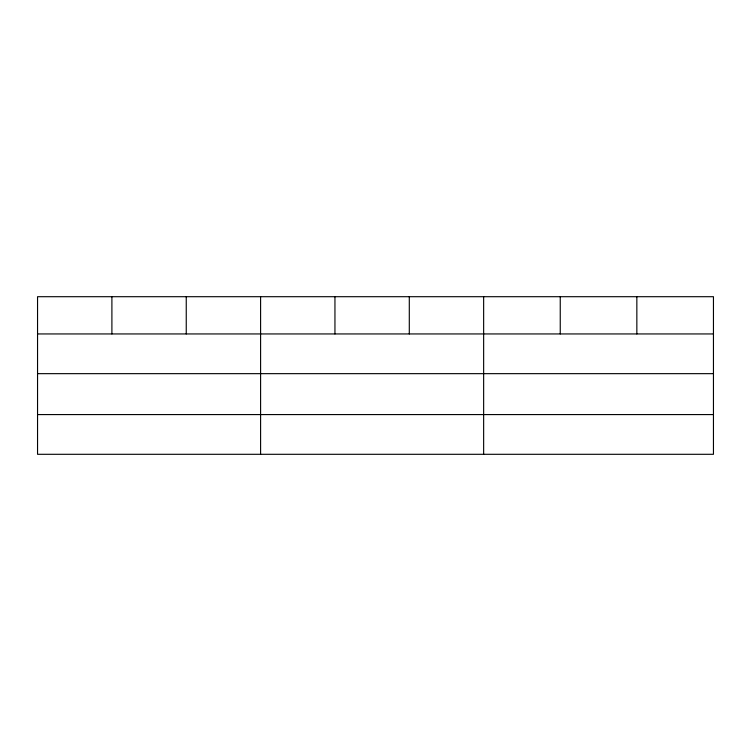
<?xml version="1.0" encoding="UTF-8"?>
<svg xmlns="http://www.w3.org/2000/svg" width="751" height="751" viewBox="0 0 751 751"><rect width="100%" height="100%" fill="white"/><g stroke="black" fill="none" stroke-linecap="round" stroke-linejoin="round"><path stroke-width="1.13" d="M713.45 373.66L713.45 296.701L37.55 296.701L37.55 454.299L713.45 454.299L713.45 373.66L37.55 373.66M37.55 333.942L713.45 333.942M37.55 414.58L713.45 414.58M636.848 296.701L636.848 333.942M560.246 296.701L560.246 333.942M483.644 296.701L483.644 454.299M409.295 296.701L409.295 333.942M334.946 296.701L334.946 333.942M260.597 296.701L260.597 454.299M186.248 296.701L186.248 333.942M111.899 296.701L111.899 333.942"/></g></svg>
